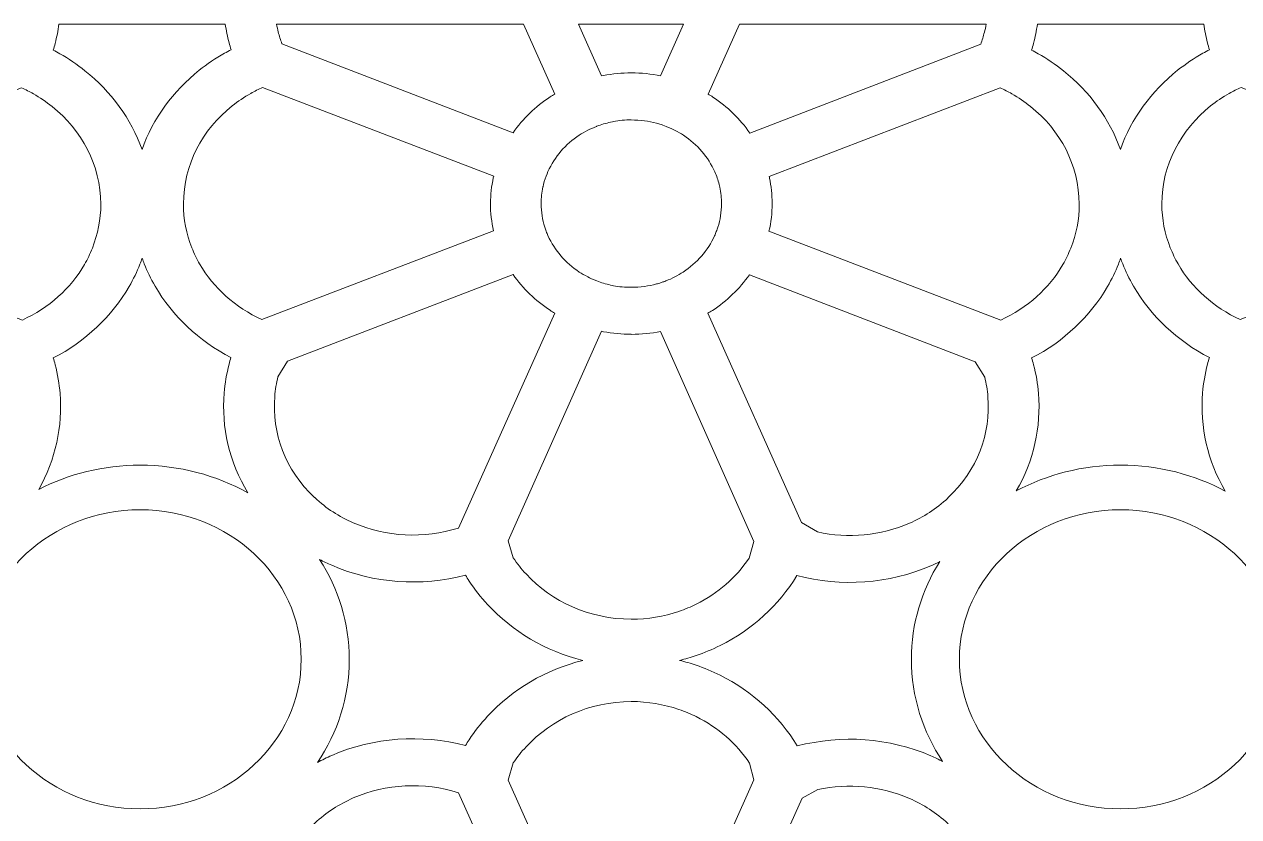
# Model space of a CAD drawing. Header units: millimetres. Extents: x -1200 to 1200, y -590 to 590.
# Drawn here: x -592 to 63, y 162 to 590 of the extents above; entities that cross this region are included whole.
import ezdxf

# ---------------------------------------------------------------- set-up
doc = ezdxf.new("R2010")
doc.units = ezdxf.units.MM
doc.header["$MEASUREMENT"] = 0
doc.layers.add('Layer 1', color=7, linetype='Continuous')

msp = doc.modelspace()

# ---------------------------------------------------------------- linework, layer by layer
at = {"layer": 'Layer 1', "color": 250, "lineweight": 20}
for points, knots in [([(-573.2802, 589.9734), (-573.7662, 586.5628), (-574.4586, 583.1216), (-575.3573, 579.6663), (-575.6748, 578.446), (-576.0198, 577.2274), (-576.3907, 576.0135), (-575.2074, 575.398), (-574.0334, 574.762), (-572.8721, 574.1036), (-568.0526, 571.3705), (-563.4943, 568.2882), (-559.2431, 564.898), (-545.145, 553.6556), (-534.3717, 539.0274), (-528.4566, 522.4078), (-522.559, 539.1216), (-511.7543, 553.8334), (-497.591, 565.1276), (-493.3395, 568.5182), (-488.7815, 571.6005), (-483.9622, 574.3332), (-482.801, 574.9915), (-481.6287, 575.6272), (-480.4454, 576.2427), (-480.8163, 577.4574), (-481.16, 578.676), (-481.4775, 579.8968), (-482.3559, 583.2744), (-483.0372, 586.6383), (-483.5214, 589.9734), (-483.5214, 589.9734), (-573.2802, 589.9734), (-573.2802, 589.9734)], [0, 0, 0, 0, 0.09090909, 0.09090909, 0.09090909, 0.18181818, 0.18181818, 0.18181818, 0.27272727, 0.27272727, 0.27272727, 0.36363636, 0.36363636, 0.36363636, 0.45454545, 0.45454545, 0.45454545, 0.54545455, 0.54545455, 0.54545455, 0.63636364, 0.63636364, 0.63636364, 0.72727273, 0.72727273, 0.72727273, 0.81818182, 0.81818182, 0.81818182, 0.90909091, 0.90909091, 0.90909091, 1, 1, 1, 1]), ([(-452.9406, 579.4462), (-452.9406, 579.4462), (-328.233, 531.4489), (-328.233, 531.4489), (-322.9615, 538.9867), (-316.1616, 545.5482), (-308.2345, 550.7576), (-307.4088, 551.3007), (-306.5895, 551.8198), (-305.7715, 552.3175), (-305.7715, 552.3175), (-322.6446, 589.9734), (-322.6446, 589.9734), (-322.6446, 589.9734), (-455.8694, 589.9734), (-455.8694, 589.9734), (-455.6038, 588.5803), (-455.2955, 587.2073), (-454.9442, 585.857), (-454.3814, 583.6913), (-453.7144, 581.5514), (-452.9406, 579.4462)], [0, 0, 0, 0, 0.14285714, 0.14285714, 0.14285714, 0.28571429, 0.28571429, 0.28571429, 0.42857143, 0.42857143, 0.42857143, 0.57142857, 0.57142857, 0.57142857, 0.71428571, 0.71428571, 0.71428571, 0.85714286, 0.85714286, 0.85714286, 1, 1, 1, 1]), ([(-292.8468, 589.9734), (-292.8468, 589.9734), (-280.4318, 562.125), (-280.4318, 562.125), (-280.4318, 562.125), (-279.4478, 562.3096), (-279.4478, 562.3096), (-274.5877, 563.2189), (-269.5639, 563.6978), (-264.4247, 563.6991), (-264.4247, 563.6991), (-264.4247, 563.7483), (-264.4247, 563.7483), (-264.4247, 563.7483), (-264.41, 563.7483), (-264.41, 563.7483), (-259.0433, 563.7483), (-253.7445, 563.2022), (-248.5768, 562.17), (-248.5768, 562.17), (-236.2283, 589.9734), (-236.2283, 589.9734), (-236.2283, 589.9734), (-292.8468, 589.9734), (-292.8468, 589.9734)], [0, 0, 0, 0, 0.125, 0.125, 0.125, 0.25, 0.25, 0.25, 0.375, 0.375, 0.375, 0.5, 0.5, 0.5, 0.625, 0.625, 0.625, 0.75, 0.75, 0.75, 0.875, 0.875, 0.875, 1, 1, 1, 1]), ([(-200.4692, 531.2643), (-200.4692, 531.2643), (-75.8819, 579.2144), (-75.8819, 579.2144), (-75.1084, 581.3197), (-74.4384, 583.4609), (-73.8752, 585.6269), (-73.5046, 587.0516), (-73.1816, 588.5013), (-72.9065, 589.9734), (-72.9065, 589.9734), (-206.0711, 589.9734), (-206.0711, 589.9734), (-206.0711, 589.9734), (-222.9578, 552.2871), (-222.9578, 552.2871), (-222.0966, 551.7663), (-221.2505, 551.2339), (-220.4238, 550.6878), (-212.5158, 545.4673), (-205.7311, 538.8663), (-200.4692, 531.2643)], [0, 0, 0, 0, 0.14285714, 0.14285714, 0.14285714, 0.28571429, 0.28571429, 0.28571429, 0.42857143, 0.42857143, 0.42857143, 0.57142857, 0.57142857, 0.57142857, 0.71428571, 0.71428571, 0.71428571, 0.85714286, 0.85714286, 0.85714286, 1, 1, 1, 1]), ([(-45.2649, 589.9734), (-45.7509, 586.5628), (-46.4432, 583.1216), (-47.3419, 579.6663), (-47.6594, 578.446), (-48.0044, 577.2274), (-48.3754, 576.0135), (-47.192, 575.398), (-46.0179, 574.762), (-44.8569, 574.1036), (-40.0374, 571.3705), (-35.4789, 568.2882), (-31.2279, 564.898), (-17.1297, 553.6556), (-6.3563, 539.0274), (-0.4412, 522.4078), (5.4563, 539.1216), (16.2611, 553.8334), (30.4242, 565.1276), (34.6759, 568.5182), (39.2337, 571.6005), (44.0533, 574.3332), (45.2145, 574.9915), (46.3866, 575.6272), (47.57, 576.2427), (47.199, 577.4574), (46.8554, 578.676), (46.538, 579.8968), (45.6596, 583.2744), (44.9782, 586.6383), (44.494, 589.9734), (44.494, 589.9734), (-45.2649, 589.9734), (-45.2649, 589.9734)], [0, 0, 0, 0, 0.09090909, 0.09090909, 0.09090909, 0.18181818, 0.18181818, 0.18181818, 0.27272727, 0.27272727, 0.27272727, 0.36363636, 0.36363636, 0.36363636, 0.45454545, 0.45454545, 0.45454545, 0.54545455, 0.54545455, 0.54545455, 0.63636364, 0.63636364, 0.63636364, 0.72727273, 0.72727273, 0.72727273, 0.81818182, 0.81818182, 0.81818182, 0.90909091, 0.90909091, 0.90909091, 1, 1, 1, 1]), ([(-593.4529, 555.6688), (-593.4529, 555.6688), (-718.0613, 507.7799), (-718.0613, 507.7799), (-717.9603, 507.3679), (-717.8957, 507.1053), (-717.8713, 506.9901), (-717.8713, 506.9901), (-717.8713, 506.9404), (-717.8713, 506.9404), (-716.9462, 502.6254), (-716.4592, 498.026), (-716.4578, 493.1791), (-716.4578, 493.1791), (-716.4047, 493.1791), (-716.4047, 493.1791), (-716.4047, 493.1791), (-716.4047, 493.1654), (-716.4047, 493.1654), (-716.4047, 488.082), (-717.0072, 483.0812), (-718.147, 478.2244), (-718.147, 478.2244), (-593.0215, 430.3167), (-593.0215, 430.3167), (-578.6849, 436.8946), (-566.9211, 447.437), (-559.4707, 460.3558), (-557.9196, 463.0462), (-556.5112, 465.9734), (-555.2642, 469.1229), (-552.3072, 476.5899), (-550.6939, 484.5919), (-550.6934, 492.8754), (-550.6934, 492.8754), (-550.7465, 492.8754), (-550.7465, 492.8754), (-550.7465, 492.8754), (-550.7465, 492.8827), (-550.7465, 492.8827), (-550.7465, 513.9286), (-560.9159, 532.7982), (-577.0034, 545.6266), (-580.1547, 548.1401), (-583.5321, 550.4239), (-587.1018, 552.4482), (-589.1353, 553.6017), (-591.2555, 554.6755), (-593.4529, 555.6688)], [0, 0, 0, 0, 0.0625, 0.0625, 0.0625, 0.125, 0.125, 0.125, 0.1875, 0.1875, 0.1875, 0.25, 0.25, 0.25, 0.3125, 0.3125, 0.3125, 0.375, 0.375, 0.375, 0.4375, 0.4375, 0.4375, 0.5, 0.5, 0.5, 0.5625, 0.5625, 0.5625, 0.625, 0.625, 0.625, 0.6875, 0.6875, 0.6875, 0.75, 0.75, 0.75, 0.8125, 0.8125, 0.8125, 0.875, 0.875, 0.875, 0.9375, 0.9375, 0.9375, 1, 1, 1, 1]), ([(-338.696, 507.9795), (-338.696, 507.9795), (-463.3828, 555.8988), (-463.3828, 555.8988), (-465.5805, 554.9055), (-467.6985, 553.8313), (-469.7325, 552.6782), (-473.3022, 550.6535), (-476.6801, 548.3696), (-479.831, 545.8562), (-495.9187, 533.0278), (-506.0883, 514.1586), (-506.0883, 493.1131), (-506.0883, 493.1131), (-506.0883, 493.105), (-506.0883, 493.105), (-506.0883, 493.105), (-506.1413, 493.105), (-506.1413, 493.105), (-506.1408, 484.8224), (-504.5276, 476.8199), (-501.5704, 469.3533), (-500.3235, 466.2034), (-498.9152, 463.2766), (-497.3641, 460.5863), (-489.9142, 447.667), (-478.1512, 437.1241), (-463.8138, 430.5459), (-463.8138, 430.5459), (-338.726, 478.4386), (-338.726, 478.4386), (-339.8418, 483.244), (-340.4301, 488.1736), (-340.4301, 493.1654), (-340.4301, 493.1654), (-340.4301, 493.1791), (-340.4301, 493.1791), (-340.4301, 493.1791), (-340.377, 493.1791), (-340.377, 493.1791), (-340.3756, 497.9369), (-339.8621, 502.5924), (-338.887, 507.0968), (-338.887, 507.0968), (-338.696, 507.9795), (-338.696, 507.9795)], [0, 0, 0, 0, 0.06666667, 0.06666667, 0.06666667, 0.13333333, 0.13333333, 0.13333333, 0.2, 0.2, 0.2, 0.26666667, 0.26666667, 0.26666667, 0.33333333, 0.33333333, 0.33333333, 0.4, 0.4, 0.4, 0.46666667, 0.46666667, 0.46666667, 0.53333333, 0.53333333, 0.53333333, 0.6, 0.6, 0.6, 0.66666667, 0.66666667, 0.66666667, 0.73333333, 0.73333333, 0.73333333, 0.8, 0.8, 0.8, 0.86666667, 0.86666667, 0.86666667, 0.93333333, 0.93333333, 0.93333333, 1, 1, 1, 1]), ([(-65.4375, 555.6688), (-65.4375, 555.6688), (-190.0459, 507.7799), (-190.0459, 507.7799), (-189.9449, 507.3679), (-189.8803, 507.1053), (-189.8558, 506.9901), (-189.8558, 506.9901), (-189.8558, 506.9404), (-189.8558, 506.9404), (-188.9309, 502.6254), (-188.4438, 498.026), (-188.4423, 493.1791), (-188.4423, 493.1791), (-188.3894, 493.1791), (-188.3894, 493.1791), (-188.3894, 493.1791), (-188.3894, 493.1654), (-188.3894, 493.1654), (-188.3894, 488.082), (-188.9918, 483.0812), (-190.1318, 478.2244), (-190.1318, 478.2244), (-65.0062, 430.3167), (-65.0062, 430.3167), (-50.6696, 436.8946), (-38.9056, 447.437), (-31.4553, 460.3558), (-29.9044, 463.0462), (-28.4959, 465.9734), (-27.249, 469.1229), (-24.2918, 476.5899), (-22.6786, 484.5919), (-22.6781, 492.8754), (-22.6781, 492.8754), (-22.7312, 492.8754), (-22.7312, 492.8754), (-22.7312, 492.8754), (-22.7312, 492.8827), (-22.7312, 492.8827), (-22.7312, 513.9286), (-32.9007, 532.7982), (-48.9879, 545.6266), (-52.1394, 548.1401), (-55.5167, 550.4239), (-59.0864, 552.4482), (-61.1199, 553.6017), (-63.2403, 554.6755), (-65.4375, 555.6688)], [0, 0, 0, 0, 0.0625, 0.0625, 0.0625, 0.125, 0.125, 0.125, 0.1875, 0.1875, 0.1875, 0.25, 0.25, 0.25, 0.3125, 0.3125, 0.3125, 0.375, 0.375, 0.375, 0.4375, 0.4375, 0.4375, 0.5, 0.5, 0.5, 0.5625, 0.5625, 0.5625, 0.625, 0.625, 0.625, 0.6875, 0.6875, 0.6875, 0.75, 0.75, 0.75, 0.8125, 0.8125, 0.8125, 0.875, 0.875, 0.875, 0.9375, 0.9375, 0.9375, 1, 1, 1, 1]), ([(189.3194, 507.9795), (189.3194, 507.9795), (64.6326, 555.8988), (64.6326, 555.8988), (62.4347, 554.9055), (60.3169, 553.8313), (58.2829, 552.6782), (54.7131, 550.6535), (51.3353, 548.3696), (48.1845, 545.8562), (32.0966, 533.0278), (21.9271, 514.1586), (21.9271, 493.1131), (21.9271, 493.1131), (21.9271, 493.105), (21.9271, 493.105), (21.9271, 493.105), (21.874, 493.105), (21.874, 493.105), (21.8745, 484.8224), (23.4877, 476.8199), (26.4449, 469.3533), (27.6918, 466.2034), (29.1003, 463.2766), (30.6512, 460.5863), (38.1012, 447.667), (49.8641, 437.1241), (64.2017, 430.5459), (64.2017, 430.5459), (189.2895, 478.4386), (189.2895, 478.4386), (188.1734, 483.244), (187.5853, 488.1736), (187.5853, 493.1654), (187.5853, 493.1654), (187.5853, 493.1791), (187.5853, 493.1791), (187.5853, 493.1791), (187.6384, 493.1791), (187.6384, 493.1791), (187.6398, 497.9369), (188.1531, 502.5924), (189.1285, 507.0968), (189.1285, 507.0968), (189.3194, 507.9795), (189.3194, 507.9795)], [0, 0, 0, 0, 0.06666667, 0.06666667, 0.06666667, 0.13333333, 0.13333333, 0.13333333, 0.2, 0.2, 0.2, 0.26666667, 0.26666667, 0.26666667, 0.33333333, 0.33333333, 0.33333333, 0.4, 0.4, 0.4, 0.46666667, 0.46666667, 0.46666667, 0.53333333, 0.53333333, 0.53333333, 0.6, 0.6, 0.6, 0.66666667, 0.66666667, 0.66666667, 0.73333333, 0.73333333, 0.73333333, 0.8, 0.8, 0.8, 0.86666667, 0.86666667, 0.86666667, 0.93333333, 0.93333333, 0.93333333, 1, 1, 1, 1]), ([(-310.3455, 478.1927), (-310.199, 477.8038), (-310.049, 477.4226), (-309.8962, 477.0499), (-309.8962, 477.0499), (-309.3767, 475.887), (-309.3767, 475.887), (-305.814, 467.9098), (-299.9187, 461.1058), (-292.5066, 456.2344), (-291.1724, 455.3577), (-289.6527, 454.4792), (-287.9555, 453.6049), (-286.6284, 452.9213), (-285.1692, 452.26), (-283.5804, 451.6303), (-283.5804, 451.6303), (-283.53, 451.6111), (-283.53, 451.6111), (-283.53, 451.6111), (-283.4747, 451.5897), (-283.4747, 451.5897), (-283.4747, 451.5897), (-283.0512, 451.4265), (-283.0512, 451.4265), (-280.6771, 450.5111), (-278.1897, 449.7624), (-275.6096, 449.1992), (-274.3349, 448.9207), (-274.3649, 448.9053), (-274.0983, 448.8556), (-270.976, 448.2714), (-267.7402, 447.9634), (-264.4247, 447.963), (-264.4247, 447.963), (-264.4247, 448.0127), (-264.4247, 448.0127), (-264.4247, 448.0127), (-264.41, 448.0127), (-264.41, 448.0127), (-259.5693, 448.0127), (-255.0067, 448.623), (-250.7994, 449.7585), (-250.0585, 449.9586), (-249.2267, 450.2091), (-248.3064, 450.5081), (-247.6394, 450.7253), (-246.9972, 450.9484), (-246.378, 451.1763), (-246.378, 451.1763), (-245.8586, 451.3832), (-245.8586, 451.3832), (-245.8586, 451.3832), (-245.8517, 451.3858), (-245.8517, 451.3858), (-245.8517, 451.3858), (-245.7452, 451.4355), (-245.7452, 451.4355), (-244.1001, 452.0707), (-242.4845, 452.7963), (-240.9081, 453.6045), (-239.3654, 454.3952), (-237.8661, 455.2681), (-236.4185, 456.2152), (-228.9786, 461.0827), (-223.0792, 467.8246), (-219.5289, 475.6904), (-219.5289, 475.6904), (-219.4791, 475.8001), (-219.4791, 475.8001), (-219.4791, 475.8001), (-219.4804, 475.8005), (-219.4804, 475.8005), (-219.1436, 476.5509), (-218.8285, 477.3082), (-218.5383, 478.0694), (-218.2003, 478.9556), (-217.9225, 479.7385), (-217.7098, 480.411), (-216.4536, 484.3799), (-215.7783, 488.6572), (-215.7783, 493.1654), (-215.7783, 493.1654), (-215.7783, 493.1791), (-215.7783, 493.1791), (-215.7783, 493.1791), (-215.7248, 493.1791), (-215.7248, 493.1791), (-215.7252, 496.0694), (-216.062, 499.0318), (-216.7009, 502.0253), (-216.7009, 502.0253), (-216.7107, 502.0232), (-216.7107, 502.0232), (-216.7107, 502.0232), (-217.0164, 503.4555), (-217.0164, 503.4555), (-217.6153, 505.849), (-218.3978, 508.126), (-219.3439, 510.2698), (-219.3439, 510.2698), (-219.3799, 510.3521), (-219.3799, 510.3521), (-222.902, 518.2915), (-228.8019, 525.1033), (-236.2584, 530.0265), (-237.7389, 531.0039), (-239.2437, 531.8901), (-240.7637, 532.6761), (-242.1159, 533.3751), (-243.7361, 534.0947), (-245.622, 534.8289), (-245.622, 534.8289), (-245.61, 534.8546), (-245.61, 534.8546), (-245.61, 534.8546), (-247.3639, 535.5056), (-247.3639, 535.5056), (-247.673, 535.6127), (-247.9863, 535.719), (-248.3059, 535.823), (-249.2263, 536.122), (-250.058, 536.3726), (-250.7989, 536.5726), (-255.0067, 537.7081), (-259.5693, 538.3185), (-264.41, 538.3185), (-264.41, 538.3185), (-264.4247, 538.3185), (-264.4247, 538.3185), (-264.4247, 538.3185), (-264.4247, 538.3682), (-264.4247, 538.3682), (-267.7398, 538.3677), (-270.9751, 538.0598), (-274.0983, 537.4751), (-274.3861, 537.4216), (-274.3257, 537.4121), (-275.6096, 537.132), (-278.1893, 536.5692), (-280.6771, 535.8196), (-283.0517, 534.9043), (-283.0517, 534.9043), (-283.2703, 534.8199), (-283.2703, 534.8199), (-284.98, 534.1534), (-286.543, 533.4535), (-287.9565, 532.7258), (-289.6532, 531.852), (-291.1729, 530.9731), (-292.507, 530.0963), (-299.9187, 525.2249), (-305.8135, 518.4213), (-309.3767, 510.4437), (-309.3767, 510.4437), (-309.8806, 509.3164), (-309.8806, 509.3164), (-310.6242, 507.4972), (-311.2572, 505.5659), (-311.7721, 503.5288), (-312.0756, 502.3282), (-312.0843, 502.3851), (-312.1397, 502.1303), (-312.7643, 499.2429), (-313.0941, 496.2489), (-313.0946, 493.1791), (-313.0946, 493.1791), (-313.041, 493.1791), (-313.041, 493.1791), (-313.041, 493.1791), (-313.041, 493.1654), (-313.041, 493.1654), (-313.041, 488.6662), (-312.3814, 484.4236), (-311.1548, 480.5104), (-310.9394, 479.8225), (-310.6681, 479.0472), (-310.3455, 478.1927)], [0, 0, 0, 0, 0.01694915, 0.01694915, 0.01694915, 0.03389831, 0.03389831, 0.03389831, 0.05084746, 0.05084746, 0.05084746, 0.06779661, 0.06779661, 0.06779661, 0.08474576, 0.08474576, 0.08474576, 0.10169492, 0.10169492, 0.10169492, 0.11864407, 0.11864407, 0.11864407, 0.13559322, 0.13559322, 0.13559322, 0.15254237, 0.15254237, 0.15254237, 0.16949153, 0.16949153, 0.16949153, 0.18644068, 0.18644068, 0.18644068, 0.20338983, 0.20338983, 0.20338983, 0.22033898, 0.22033898, 0.22033898, 0.23728814, 0.23728814, 0.23728814, 0.25423729, 0.25423729, 0.25423729, 0.27118644, 0.27118644, 0.27118644, 0.28813559, 0.28813559, 0.28813559, 0.30508475, 0.30508475, 0.30508475, 0.3220339, 0.3220339, 0.3220339, 0.33898305, 0.33898305, 0.33898305, 0.3559322, 0.3559322, 0.3559322, 0.37288136, 0.37288136, 0.37288136, 0.38983051, 0.38983051, 0.38983051, 0.40677966, 0.40677966, 0.40677966, 0.42372881, 0.42372881, 0.42372881, 0.44067797, 0.44067797, 0.44067797, 0.45762712, 0.45762712, 0.45762712, 0.47457627, 0.47457627, 0.47457627, 0.49152542, 0.49152542, 0.49152542, 0.50847458, 0.50847458, 0.50847458, 0.52542373, 0.52542373, 0.52542373, 0.54237288, 0.54237288, 0.54237288, 0.55932203, 0.55932203, 0.55932203, 0.57627119, 0.57627119, 0.57627119, 0.59322034, 0.59322034, 0.59322034, 0.61016949, 0.61016949, 0.61016949, 0.62711864, 0.62711864, 0.62711864, 0.6440678, 0.6440678, 0.6440678, 0.66101695, 0.66101695, 0.66101695, 0.6779661, 0.6779661, 0.6779661, 0.69491525, 0.69491525, 0.69491525, 0.71186441, 0.71186441, 0.71186441, 0.72881356, 0.72881356, 0.72881356, 0.74576271, 0.74576271, 0.74576271, 0.76271186, 0.76271186, 0.76271186, 0.77966102, 0.77966102, 0.77966102, 0.79661017, 0.79661017, 0.79661017, 0.81355932, 0.81355932, 0.81355932, 0.83050847, 0.83050847, 0.83050847, 0.84745763, 0.84745763, 0.84745763, 0.86440678, 0.86440678, 0.86440678, 0.88135593, 0.88135593, 0.88135593, 0.89830508, 0.89830508, 0.89830508, 0.91525424, 0.91525424, 0.91525424, 0.93220339, 0.93220339, 0.93220339, 0.94915254, 0.94915254, 0.94915254, 0.96610169, 0.96610169, 0.96610169, 0.98305085, 0.98305085, 0.98305085, 1, 1, 1, 1]), ([(-528.3753, 463.6214), (-528.7582, 462.5317), (-529.1633, 461.4523), (-529.5873, 460.3815), (-531.1697, 456.3861), (-533.1161, 452.3941), (-535.399, 448.4359), (-544.7368, 432.2425), (-559.0106, 418.8062), (-576.3764, 409.8071), (-576.0111, 408.609), (-575.6702, 407.4084), (-575.3573, 406.2044), (-574.001, 400.9895), (-573.1143, 395.8071), (-572.6983, 390.7126), (-571.2459, 372.9258), (-575.0787, 354.906), (-584.2195, 338.8583), (-568.0181, 347.197), (-549.3621, 351.9489), (-529.496, 351.9493), (-529.496, 351.9493), (-529.496, 351.9964), (-529.496, 351.9964), (-529.496, 351.9964), (-529.4928, 351.9964), (-529.4928, 351.9964), (-529.4928, 351.9964), (-529.4858, 351.9964), (-529.4858, 351.9964), (-529.4858, 351.9964), (-529.4858, 351.9493), (-529.4858, 351.9493), (-508.2201, 351.948), (-488.3387, 346.5027), (-471.3739, 337.0409), (-481.4027, 353.6061), (-485.6492, 372.4063), (-484.1365, 390.9413), (-483.7213, 396.035), (-482.8342, 401.2174), (-481.4783, 406.4331), (-481.1656, 407.638), (-480.8274, 408.8386), (-480.4621, 410.0375), (-497.8264, 419.0371), (-512.0979, 432.4729), (-521.4356, 448.6655), (-523.7187, 452.6245), (-525.6651, 456.6161), (-527.2474, 460.612), (-527.6414, 461.6074), (-528.017, 462.6101), (-528.3753, 463.6214)], [0, 0, 0, 0, 0.05555556, 0.05555556, 0.05555556, 0.11111111, 0.11111111, 0.11111111, 0.16666667, 0.16666667, 0.16666667, 0.22222222, 0.22222222, 0.22222222, 0.27777778, 0.27777778, 0.27777778, 0.33333333, 0.33333333, 0.33333333, 0.38888889, 0.38888889, 0.38888889, 0.44444444, 0.44444444, 0.44444444, 0.5, 0.5, 0.5, 0.55555556, 0.55555556, 0.55555556, 0.61111111, 0.61111111, 0.61111111, 0.66666667, 0.66666667, 0.66666667, 0.72222222, 0.72222222, 0.72222222, 0.77777778, 0.77777778, 0.77777778, 0.83333333, 0.83333333, 0.83333333, 0.88888889, 0.88888889, 0.88888889, 0.94444444, 0.94444444, 0.94444444, 1, 1, 1, 1]), ([(-0.3601, 463.6214), (-0.743, 462.5317), (-1.148, 461.4523), (-1.572, 460.3815), (-3.1543, 456.3861), (-5.1006, 452.3941), (-7.3838, 448.4359), (-16.7215, 432.2425), (-30.9954, 418.8062), (-48.3611, 409.8071), (-47.9957, 408.609), (-47.6548, 407.4084), (-47.3419, 406.2044), (-45.9856, 400.9895), (-45.099, 395.8071), (-44.6829, 390.7126), (-43.2066, 372.6277), (-47.1925, 354.3017), (-56.6673, 338.053), (-40.1134, 346.8907), (-20.9029, 351.9489), (-0.4052, 351.9493), (-0.4052, 351.9493), (-0.4052, 351.9964), (-0.4052, 351.9964), (-0.4052, 351.9964), (-0.4021, 351.9964), (-0.4021, 351.9964), (-0.4021, 351.9964), (-0.3951, 351.9964), (-0.3951, 351.9964), (-0.3951, 351.9964), (-0.3951, 351.9493), (-0.3951, 351.9493), (20.2063, 351.948), (39.5082, 346.838), (56.1183, 337.9164), (46.4655, 354.267), (42.393, 372.7322), (43.8789, 390.9413), (44.294, 396.035), (45.1812, 401.2174), (46.537, 406.4331), (46.8499, 407.638), (47.1879, 408.8386), (47.5534, 410.0375), (30.1891, 419.0371), (15.9174, 432.4729), (6.5797, 448.6655), (4.2965, 452.6245), (2.3502, 456.6161), (0.7679, 460.612), (0.3739, 461.6074), (-0.0016, 462.6101), (-0.3601, 463.6214)], [0, 0, 0, 0, 0.05555556, 0.05555556, 0.05555556, 0.11111111, 0.11111111, 0.11111111, 0.16666667, 0.16666667, 0.16666667, 0.22222222, 0.22222222, 0.22222222, 0.27777778, 0.27777778, 0.27777778, 0.33333333, 0.33333333, 0.33333333, 0.38888889, 0.38888889, 0.38888889, 0.44444444, 0.44444444, 0.44444444, 0.5, 0.5, 0.5, 0.55555556, 0.55555556, 0.55555556, 0.61111111, 0.61111111, 0.61111111, 0.66666667, 0.66666667, 0.66666667, 0.72222222, 0.72222222, 0.72222222, 0.77777778, 0.77777778, 0.77777778, 0.83333333, 0.83333333, 0.83333333, 0.88888889, 0.88888889, 0.88888889, 0.94444444, 0.94444444, 0.94444444, 1, 1, 1, 1]), ([(-449.9144, 408.0496), (-449.9144, 408.0496), (-455.1366, 399.7199), (-455.1366, 399.7199), (-455.9818, 396.2924), (-456.5542, 392.7257), (-456.8541, 389.0533), (-458.4614, 369.3587), (-451.309, 349.3249), (-435.3272, 334.4898), (-435.3272, 334.4898), (-435.2742, 334.4898), (-435.2742, 334.4898), (-435.2742, 334.4898), (-435.2612, 334.4778), (-435.2612, 334.4778), (-435.2612, 334.4778), (-435.288, 334.4529), (-435.288, 334.4529), (-432.1145, 331.5103), (-428.8008, 328.9288), (-425.3861, 326.7079), (-421.9741, 324.4879), (-418.309, 322.5308), (-414.4426, 320.8419), (-396.7377, 313.1059), (-376.3393, 312.1751), (-357.7506, 318.0064), (-357.7506, 318.0064), (-305.7715, 434.011), (-305.7715, 434.011), (-306.589, 434.5088), (-307.4088, 435.03), (-308.2341, 435.5732), (-316.1619, 440.7829), (-322.9628, 447.3423), (-328.2345, 454.8809), (-328.2345, 454.8809), (-449.9144, 408.0496), (-449.9144, 408.0496)], [0, 0, 0, 0, 0.07692308, 0.07692308, 0.07692308, 0.15384615, 0.15384615, 0.15384615, 0.23076923, 0.23076923, 0.23076923, 0.30769231, 0.30769231, 0.30769231, 0.38461538, 0.38461538, 0.38461538, 0.46153846, 0.46153846, 0.46153846, 0.53846154, 0.53846154, 0.53846154, 0.61538462, 0.61538462, 0.61538462, 0.69230769, 0.69230769, 0.69230769, 0.76923077, 0.76923077, 0.76923077, 0.84615385, 0.84615385, 0.84615385, 0.92307692, 0.92307692, 0.92307692, 1, 1, 1, 1]), ([(-78.9045, 407.8196), (-78.9045, 407.8196), (-200.7063, 454.698), (-200.7063, 454.698), (-205.9976, 447.1603), (-212.7907, 440.6227), (-220.691, 435.4537), (-221.4858, 434.9332), (-222.2946, 434.4257), (-223.1138, 433.9322), (-223.1138, 433.9322), (-172.4999, 320.9768), (-172.4999, 320.9768), (-172.4999, 320.9768), (-163.9239, 315.8827), (-163.9239, 315.8827), (-147.3539, 312.2895), (-129.8372, 313.8576), (-114.3773, 320.6128), (-110.5106, 322.3021), (-106.8443, 324.2587), (-103.4333, 326.4783), (-100.0181, 328.6992), (-96.7044, 331.2799), (-93.5314, 334.2225), (-93.5314, 334.2225), (-93.5581, 334.2473), (-93.5581, 334.2473), (-93.5581, 334.2473), (-93.5451, 334.2589), (-93.5451, 334.2589), (-77.5316, 349.1262), (-70.3594, 369.1587), (-71.9653, 388.825), (-72.2651, 392.4962), (-72.839, 396.0628), (-73.6847, 399.489), (-73.6847, 399.489), (-78.9045, 407.8196), (-78.9045, 407.8196)], [0, 0, 0, 0, 0.07692308, 0.07692308, 0.07692308, 0.15384615, 0.15384615, 0.15384615, 0.23076923, 0.23076923, 0.23076923, 0.30769231, 0.30769231, 0.30769231, 0.38461538, 0.38461538, 0.38461538, 0.46153846, 0.46153846, 0.46153846, 0.53846154, 0.53846154, 0.53846154, 0.61538462, 0.61538462, 0.61538462, 0.69230769, 0.69230769, 0.69230769, 0.76923077, 0.76923077, 0.76923077, 0.84615385, 0.84615385, 0.84615385, 0.92307692, 0.92307692, 0.92307692, 1, 1, 1, 1]), ([(-200.841, 301.7256), (-200.841, 301.7256), (-198.2248, 310.7895), (-198.2248, 310.7895), (-198.2248, 310.7895), (-248.5768, 424.1599), (-248.5768, 424.1599), (-253.7445, 423.1268), (-259.0428, 422.5828), (-264.41, 422.5828), (-264.41, 422.5828), (-264.4247, 422.5828), (-264.4247, 422.5828), (-264.4247, 422.5828), (-264.4247, 422.6321), (-264.4247, 422.6321), (-269.5634, 422.6334), (-274.5877, 423.1122), (-279.4478, 424.0211), (-279.4478, 424.0211), (-280.4313, 424.2057), (-280.4313, 424.2057), (-280.4313, 424.2057), (-330.8341, 311.1484), (-330.8341, 311.1484), (-330.8341, 311.1484), (-328.1113, 301.9034), (-328.1113, 301.9034), (-326.0436, 298.837), (-323.7346, 295.9273), (-321.2112, 293.1997), (-307.3944, 278.2626), (-287.0712, 268.8214), (-264.404, 268.8214), (-264.404, 268.8214), (-264.3956, 268.8214), (-264.3956, 268.8214), (-264.3956, 268.8214), (-264.3956, 268.7717), (-264.3956, 268.7717), (-255.4745, 268.7722), (-246.8564, 270.2705), (-238.8137, 273.0152), (-235.4215, 274.1734), (-232.2692, 275.4802), (-229.3712, 276.9211), (-217.738, 282.704), (-207.8961, 291.2873), (-200.841, 301.7256)], [0, 0, 0, 0, 0.0625, 0.0625, 0.0625, 0.125, 0.125, 0.125, 0.1875, 0.1875, 0.1875, 0.25, 0.25, 0.25, 0.3125, 0.3125, 0.3125, 0.375, 0.375, 0.375, 0.4375, 0.4375, 0.4375, 0.5, 0.5, 0.5, 0.5625, 0.5625, 0.5625, 0.625, 0.625, 0.625, 0.6875, 0.6875, 0.6875, 0.75, 0.75, 0.75, 0.8125, 0.8125, 0.8125, 0.875, 0.875, 0.875, 0.9375, 0.9375, 0.9375, 1, 1, 1, 1]), ([(-442.6111, 247.1523), (-442.6111, 247.1523), (-442.6111, 247.1553), (-442.6111, 247.1553), (-442.6111, 247.1553), (-442.5604, 247.1553), (-442.5604, 247.1553), (-442.5609, 269.3949), (-452.3078, 289.5645), (-468.0616, 304.1911), (-483.814, 318.8168), (-505.5351, 327.8657), (-529.4858, 327.8669), (-529.4858, 327.8669), (-529.4858, 327.8198), (-529.4858, 327.8198), (-529.4858, 327.8198), (-529.4928, 327.8198), (-529.4928, 327.8198), (-529.4928, 327.8198), (-529.496, 327.8198), (-529.496, 327.8198), (-529.496, 327.8198), (-529.496, 327.8669), (-529.496, 327.8669), (-553.4485, 327.8665), (-575.1724, 318.8168), (-590.9257, 304.1894), (-606.6778, 289.5632), (-616.4238, 269.3958), (-616.425, 247.1587), (-616.425, 247.1587), (-616.3743, 247.1587), (-616.3743, 247.1587), (-616.3743, 247.1587), (-616.3743, 247.1523), (-616.3743, 247.1523), (-616.3743, 247.1523), (-616.3743, 247.1493), (-616.3743, 247.1493), (-616.3743, 247.1493), (-616.425, 247.1493), (-616.425, 247.1493), (-616.4246, 224.91), (-606.6778, 204.7405), (-590.9233, 190.1139), (-575.171, 175.4886), (-553.4499, 166.4397), (-529.4996, 166.4385), (-529.4996, 166.4385), (-529.4996, 166.4856), (-529.4996, 166.4856), (-529.4996, 166.4856), (-529.4928, 166.4856), (-529.4928, 166.4856), (-529.4928, 166.4856), (-529.4895, 166.4856), (-529.4895, 166.4856), (-529.4895, 166.4856), (-529.4895, 166.4385), (-529.4895, 166.4385), (-505.5365, 166.4389), (-483.813, 175.4886), (-468.0592, 190.1156), (-452.3069, 204.7417), (-442.5618, 224.9087), (-442.5604, 247.1458), (-442.5604, 247.1458), (-442.6111, 247.1458), (-442.6111, 247.1458), (-442.6111, 247.1458), (-442.6111, 247.1523), (-442.6111, 247.1523)], [0, 0, 0, 0, 0.04166667, 0.04166667, 0.04166667, 0.08333333, 0.08333333, 0.08333333, 0.125, 0.125, 0.125, 0.16666667, 0.16666667, 0.16666667, 0.20833333, 0.20833333, 0.20833333, 0.25, 0.25, 0.25, 0.29166667, 0.29166667, 0.29166667, 0.33333333, 0.33333333, 0.33333333, 0.375, 0.375, 0.375, 0.41666667, 0.41666667, 0.41666667, 0.45833333, 0.45833333, 0.45833333, 0.5, 0.5, 0.5, 0.54166667, 0.54166667, 0.54166667, 0.58333333, 0.58333333, 0.58333333, 0.625, 0.625, 0.625, 0.66666667, 0.66666667, 0.66666667, 0.70833333, 0.70833333, 0.70833333, 0.75, 0.75, 0.75, 0.79166667, 0.79166667, 0.79166667, 0.83333333, 0.83333333, 0.83333333, 0.875, 0.875, 0.875, 0.91666667, 0.91666667, 0.91666667, 0.95833333, 0.95833333, 0.95833333, 1, 1, 1, 1]), ([(86.4796, 247.1523), (86.4796, 247.1523), (86.4796, 247.1553), (86.4796, 247.1553), (86.4796, 247.1553), (86.5304, 247.1553), (86.5304, 247.1553), (86.5299, 269.3949), (76.7829, 289.5645), (61.0291, 304.1911), (45.2767, 318.8168), (23.5555, 327.8657), (-0.3951, 327.8669), (-0.3951, 327.8669), (-0.3951, 327.8198), (-0.3951, 327.8198), (-0.3951, 327.8198), (-0.4021, 327.8198), (-0.4021, 327.8198), (-0.4021, 327.8198), (-0.4052, 327.8198), (-0.4052, 327.8198), (-0.4052, 327.8198), (-0.4052, 327.8669), (-0.4052, 327.8669), (-24.3577, 327.8665), (-46.0816, 318.8168), (-61.835, 304.1894), (-77.587, 289.5632), (-87.333, 269.3958), (-87.3343, 247.1587), (-87.3343, 247.1587), (-87.2836, 247.1587), (-87.2836, 247.1587), (-87.2836, 247.1587), (-87.2836, 247.1523), (-87.2836, 247.1523), (-87.2836, 247.1523), (-87.2836, 247.1493), (-87.2836, 247.1493), (-87.2836, 247.1493), (-87.3343, 247.1493), (-87.3343, 247.1493), (-87.334, 224.91), (-77.587, 204.7405), (-61.8328, 190.1139), (-46.0802, 175.4886), (-24.3592, 166.4397), (-0.4089, 166.4385), (-0.4089, 166.4385), (-0.4089, 166.4856), (-0.4089, 166.4856), (-0.4089, 166.4856), (-0.4021, 166.4856), (-0.4021, 166.4856), (-0.4021, 166.4856), (-0.3987, 166.4856), (-0.3987, 166.4856), (-0.3987, 166.4856), (-0.3987, 166.4385), (-0.3987, 166.4385), (23.5543, 166.4389), (45.2775, 175.4886), (61.0315, 190.1156), (76.7839, 204.7417), (86.5289, 224.9087), (86.5304, 247.1458), (86.5304, 247.1458), (86.4796, 247.1458), (86.4796, 247.1458), (86.4796, 247.1458), (86.4796, 247.1523), (86.4796, 247.1523)], [0, 0, 0, 0, 0.04166667, 0.04166667, 0.04166667, 0.08333333, 0.08333333, 0.08333333, 0.125, 0.125, 0.125, 0.16666667, 0.16666667, 0.16666667, 0.20833333, 0.20833333, 0.20833333, 0.25, 0.25, 0.25, 0.29166667, 0.29166667, 0.29166667, 0.33333333, 0.33333333, 0.33333333, 0.375, 0.375, 0.375, 0.41666667, 0.41666667, 0.41666667, 0.45833333, 0.45833333, 0.45833333, 0.5, 0.5, 0.5, 0.54166667, 0.54166667, 0.54166667, 0.58333333, 0.58333333, 0.58333333, 0.625, 0.625, 0.625, 0.66666667, 0.66666667, 0.66666667, 0.70833333, 0.70833333, 0.70833333, 0.75, 0.75, 0.75, 0.79166667, 0.79166667, 0.79166667, 0.83333333, 0.83333333, 0.83333333, 0.875, 0.875, 0.875, 0.91666667, 0.91666667, 0.91666667, 0.95833333, 0.95833333, 0.95833333, 1, 1, 1, 1]), ([(-433.8381, 191.4344), (-431.2869, 192.8184), (-428.7068, 194.0806), (-426.1035, 195.2179), (-403.5313, 205.0797), (-377.793, 206.8418), (-353.9018, 200.5493), (-353.2507, 201.6257), (-352.5768, 202.6931), (-351.882, 203.7493), (-348.9384, 208.2241), (-345.6186, 212.4564), (-341.9668, 216.4034), (-328.5952, 230.8595), (-310.7779, 241.5467), (-290.5334, 246.5556), (-310.7779, 251.5645), (-328.5952, 262.2543), (-341.9668, 276.7104), (-345.6186, 280.6574), (-348.9384, 284.8897), (-351.882, 289.3645), (-352.5768, 290.4207), (-353.2512, 291.4864), (-353.9018, 292.5628), (-377.793, 286.2698), (-403.5322, 288.0328), (-426.1039, 297.8951), (-428.2943, 298.852), (-430.4685, 299.8958), (-432.623, 301.0279), (-422.4651, 285.2936), (-416.6232, 266.8661), (-416.6227, 247.1553), (-416.6227, 247.1553), (-416.572, 247.1553), (-416.572, 247.1553), (-416.572, 247.1553), (-416.572, 247.1523), (-416.572, 247.1523), (-416.572, 247.1523), (-416.572, 247.1458), (-416.572, 247.1458), (-416.572, 247.1458), (-416.6227, 247.1458), (-416.6227, 247.1458), (-416.6241, 226.6632), (-422.9323, 207.5627), (-433.8381, 191.4344)], [0, 0, 0, 0, 0.0625, 0.0625, 0.0625, 0.125, 0.125, 0.125, 0.1875, 0.1875, 0.1875, 0.25, 0.25, 0.25, 0.3125, 0.3125, 0.3125, 0.375, 0.375, 0.375, 0.4375, 0.4375, 0.4375, 0.5, 0.5, 0.5, 0.5625, 0.5625, 0.5625, 0.625, 0.625, 0.625, 0.6875, 0.6875, 0.6875, 0.75, 0.75, 0.75, 0.8125, 0.8125, 0.8125, 0.875, 0.875, 0.875, 0.9375, 0.9375, 0.9375, 1, 1, 1, 1]), ([(-98.0058, 299.8705), (-99.5664, 299.0901), (-101.1373, 298.3555), (-102.716, 297.6659), (-125.3366, 287.7822), (-151.1408, 286.0312), (-175.0759, 292.3731), (-184.7679, 276.3587), (-199.1793, 263.1979), (-216.533, 254.5709), (-220.7961, 252.4511), (-225.0956, 250.644), (-229.3989, 249.1748), (-232.3187, 248.1781), (-235.3063, 247.303), (-238.3514, 246.556), (-235.3063, 245.809), (-232.3187, 244.9357), (-229.3989, 243.939), (-225.0956, 242.4698), (-220.7961, 240.6627), (-216.533, 238.5429), (-199.0359, 229.8444), (-184.5294, 216.5341), (-174.8369, 200.3407), (-150.9689, 206.6075), (-125.261, 204.8385), (-102.716, 194.9878), (-100.599, 194.0631), (-98.4952, 193.0552), (-96.4115, 191.9668), (-107.0981, 207.9833), (-113.2715, 226.8898), (-113.272, 247.1493), (-113.272, 247.1493), (-113.3227, 247.1493), (-113.3227, 247.1493), (-113.3227, 247.1493), (-113.3227, 247.1523), (-113.3227, 247.1523), (-113.3227, 247.1523), (-113.3227, 247.1587), (-113.3227, 247.1587), (-113.3227, 247.1587), (-113.272, 247.1587), (-113.272, 247.1587), (-113.2706, 266.3868), (-107.7084, 284.3937), (-98.0058, 299.8705)], [0, 0, 0, 0, 0.0625, 0.0625, 0.0625, 0.125, 0.125, 0.125, 0.1875, 0.1875, 0.1875, 0.25, 0.25, 0.25, 0.3125, 0.3125, 0.3125, 0.375, 0.375, 0.375, 0.4375, 0.4375, 0.4375, 0.5, 0.5, 0.5, 0.5625, 0.5625, 0.5625, 0.625, 0.625, 0.625, 0.6875, 0.6875, 0.6875, 0.75, 0.75, 0.75, 0.8125, 0.8125, 0.8125, 0.875, 0.875, 0.875, 0.9375, 0.9375, 0.9375, 1, 1, 1, 1]), ([(-198.3734, 181.9889), (-198.3734, 181.9889), (-200.597, 191.0237), (-200.597, 191.0237), (-207.6682, 201.6265), (-217.6028, 210.3421), (-229.3712, 216.1927), (-232.2689, 217.6332), (-235.4215, 218.9404), (-238.8137, 220.0986), (-246.8564, 222.8433), (-255.4745, 224.3416), (-264.3956, 224.3421), (-264.3956, 224.3421), (-264.3956, 224.2924), (-264.3956, 224.2924), (-264.3956, 224.2924), (-264.404, 224.2924), (-264.404, 224.2924), (-287.0712, 224.2924), (-307.3944, 214.8512), (-321.2112, 199.9141), (-323.7341, 197.1869), (-326.0431, 194.2764), (-328.1104, 191.2104), (-328.1104, 191.2104), (-330.7921, 181.8729), (-330.7921, 181.8729), (-330.7921, 181.8729), (-280.4318, 68.908), (-280.4318, 68.908), (-280.4318, 68.908), (-279.4478, 69.0927), (-279.4478, 69.0927), (-274.5877, 70.002), (-269.5639, 70.4809), (-264.4247, 70.4822), (-264.4247, 70.4822), (-264.4247, 70.5314), (-264.4247, 70.5314), (-264.4247, 70.5314), (-264.41, 70.5314), (-264.41, 70.5314), (-259.0433, 70.5314), (-253.7445, 69.9853), (-248.5768, 68.953), (-248.5768, 68.953), (-198.3734, 181.9889), (-198.3734, 181.9889)], [0, 0, 0, 0, 0.0625, 0.0625, 0.0625, 0.125, 0.125, 0.125, 0.1875, 0.1875, 0.1875, 0.25, 0.25, 0.25, 0.3125, 0.3125, 0.3125, 0.375, 0.375, 0.375, 0.4375, 0.4375, 0.4375, 0.5, 0.5, 0.5, 0.5625, 0.5625, 0.5625, 0.625, 0.625, 0.625, 0.6875, 0.6875, 0.6875, 0.75, 0.75, 0.75, 0.8125, 0.8125, 0.8125, 0.875, 0.875, 0.875, 0.9375, 0.9375, 0.9375, 1, 1, 1, 1]), ([(-452.9406, 86.2292), (-452.9406, 86.2292), (-328.233, 38.232), (-328.233, 38.232), (-322.9615, 45.7697), (-316.1616, 52.3313), (-308.2345, 57.5406), (-307.4088, 58.0838), (-306.5895, 58.6029), (-305.7715, 59.1006), (-305.7715, 59.1006), (-357.7525, 175.1074), (-357.7525, 175.1074), (-376.3406, 180.9378), (-396.7377, 180.0062), (-414.4421, 172.2714), (-418.309, 170.5813), (-421.9746, 168.6247), (-425.3861, 166.4055), (-428.8008, 164.1842), (-432.115, 161.6035), (-435.288, 158.6613), (-435.288, 158.6613), (-435.2612, 158.6365), (-435.2612, 158.6365), (-435.2612, 158.6365), (-435.2742, 158.6249), (-435.2742, 158.6249), (-451.2878, 143.7576), (-458.46, 123.7247), (-456.8541, 104.0588), (-456.5325, 100.1182), (-455.8954, 96.2962), (-454.9442, 92.64), (-454.3814, 90.4744), (-453.7144, 88.3345), (-452.9406, 86.2292)], [0, 0, 0, 0, 0.08333333, 0.08333333, 0.08333333, 0.16666667, 0.16666667, 0.16666667, 0.25, 0.25, 0.25, 0.33333333, 0.33333333, 0.33333333, 0.41666667, 0.41666667, 0.41666667, 0.5, 0.5, 0.5, 0.58333333, 0.58333333, 0.58333333, 0.66666667, 0.66666667, 0.66666667, 0.75, 0.75, 0.75, 0.83333333, 0.83333333, 0.83333333, 0.91666667, 0.91666667, 0.91666667, 1, 1, 1, 1]), ([(-200.4692, 38.0474), (-200.4692, 38.0474), (-75.8819, 85.9975), (-75.8819, 85.9975), (-75.1084, 88.1027), (-74.4384, 90.2439), (-73.8752, 92.41), (-72.924, 96.0662), (-72.2869, 99.8878), (-71.9653, 103.8288), (-70.3594, 123.4947), (-77.5316, 143.5276), (-93.5451, 158.3949), (-93.5451, 158.3949), (-93.5581, 158.4064), (-93.5581, 158.4064), (-93.5581, 158.4064), (-93.5314, 158.4313), (-93.5314, 158.4313), (-96.7044, 161.3739), (-100.0181, 163.9546), (-103.4333, 166.1755), (-106.8443, 168.3951), (-110.5106, 170.3517), (-114.3773, 172.041), (-129.78, 178.7709), (-147.2233, 180.3501), (-163.7392, 176.8074), (-163.7392, 176.8074), (-172.2941, 172.1369), (-172.2941, 172.1369), (-172.2941, 172.1369), (-222.9578, 59.0702), (-222.9578, 59.0702), (-222.0966, 58.5493), (-221.2505, 58.0169), (-220.4238, 57.4708), (-212.5158, 52.2503), (-205.7311, 45.6494), (-200.4692, 38.0474)], [0, 0, 0, 0, 0.07692308, 0.07692308, 0.07692308, 0.15384615, 0.15384615, 0.15384615, 0.23076923, 0.23076923, 0.23076923, 0.30769231, 0.30769231, 0.30769231, 0.38461538, 0.38461538, 0.38461538, 0.46153846, 0.46153846, 0.46153846, 0.53846154, 0.53846154, 0.53846154, 0.61538462, 0.61538462, 0.61538462, 0.69230769, 0.69230769, 0.69230769, 0.76923077, 0.76923077, 0.76923077, 0.84615385, 0.84615385, 0.84615385, 0.92307692, 0.92307692, 0.92307692, 1, 1, 1, 1])]:
    msp.add_open_spline(points, degree=3, knots=knots, dxfattribs=at)

doc.saveas('drawing.dxf')
